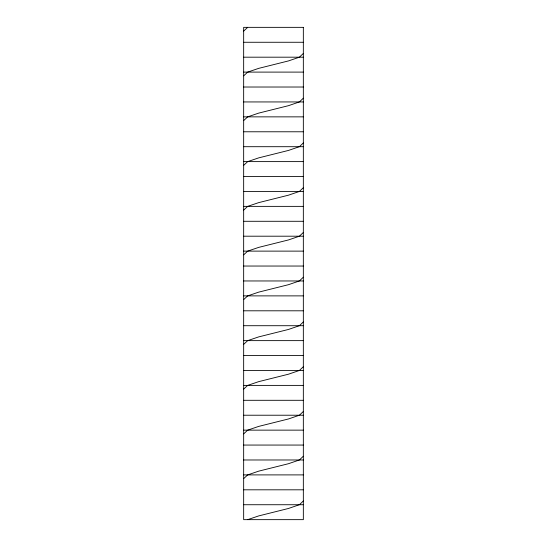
<?xml version="1.0" encoding="UTF-8"?>
<svg xmlns="http://www.w3.org/2000/svg" width="547" height="547" viewBox="0 0 547 547"><rect width="100%" height="100%" fill="white"/><g stroke="black" fill="none" stroke-linecap="round" stroke-linejoin="round"><path stroke-width="0.82" d="M303.339 53.456L299.38 57.189L288.495 60.915L258.656 68.375L247.702 72.101L243.661 75.835M303.339 98.214L299.38 101.94L288.495 105.674L258.656 113.126L247.702 116.86L243.661 120.586M303.339 142.965L299.38 146.699L288.495 150.425L258.656 157.885L247.702 161.611L243.661 165.344M303.339 187.724L299.38 191.45L288.495 195.176L258.656 202.636L247.702 206.369L243.661 210.096M303.339 232.475L299.38 236.201L288.495 239.935L258.656 247.394L247.702 251.121L243.661 254.854M303.339 277.226L299.38 280.96L288.495 284.686L258.656 292.146L247.702 295.879L243.661 299.606M303.339 321.985L299.38 325.711L288.495 329.444L258.656 336.904L247.702 340.631L243.661 344.364M303.339 366.736L299.38 370.469L288.495 374.196L258.656 381.656L247.702 385.389L243.661 389.115M303.339 411.494L299.38 415.221L288.495 418.954L258.656 426.414L247.702 430.14L243.661 433.874M303.339 456.246L299.38 459.979L288.495 463.706L258.656 471.165L247.702 474.899L243.661 478.625M303.339 501.004L299.38 504.731L288.495 508.464L258.656 515.924L247.702 519.65M243.661 31.076L247.702 27.35M243.661 42.269L303.339 42.269M243.661 57.189L303.339 57.189M243.661 72.101L303.339 72.101M243.661 87.021L303.339 87.021M243.661 101.94L303.339 101.94M243.661 116.86L303.339 116.86M243.661 131.779L303.339 131.779M243.661 146.699L303.339 146.699M243.661 161.611L303.339 161.611M243.661 176.531L303.339 176.531M243.661 191.45L303.339 191.45M243.661 206.369L303.339 206.369M243.661 221.289L303.339 221.289M243.661 236.201L303.339 236.201M243.661 251.121L303.339 251.121M243.661 266.04L303.339 266.04M243.661 280.96L303.339 280.96M243.661 295.879L303.339 295.879M243.661 310.799L303.339 310.799M243.661 325.711L303.339 325.711M243.661 340.631L303.339 340.631M243.661 355.55L303.339 355.55M243.661 370.469L303.339 370.469M243.661 385.389L303.339 385.389M243.661 400.301L303.339 400.301M243.661 415.221L303.339 415.221M243.661 430.14L303.339 430.14M243.661 445.06L303.339 445.06M243.661 459.979L303.339 459.979M243.661 474.899L303.339 474.899M243.661 489.811L303.339 489.811M243.661 504.731L303.339 504.731M303.339 27.35L243.661 27.35L243.661 519.65L303.339 519.65L303.339 27.35"/></g></svg>
